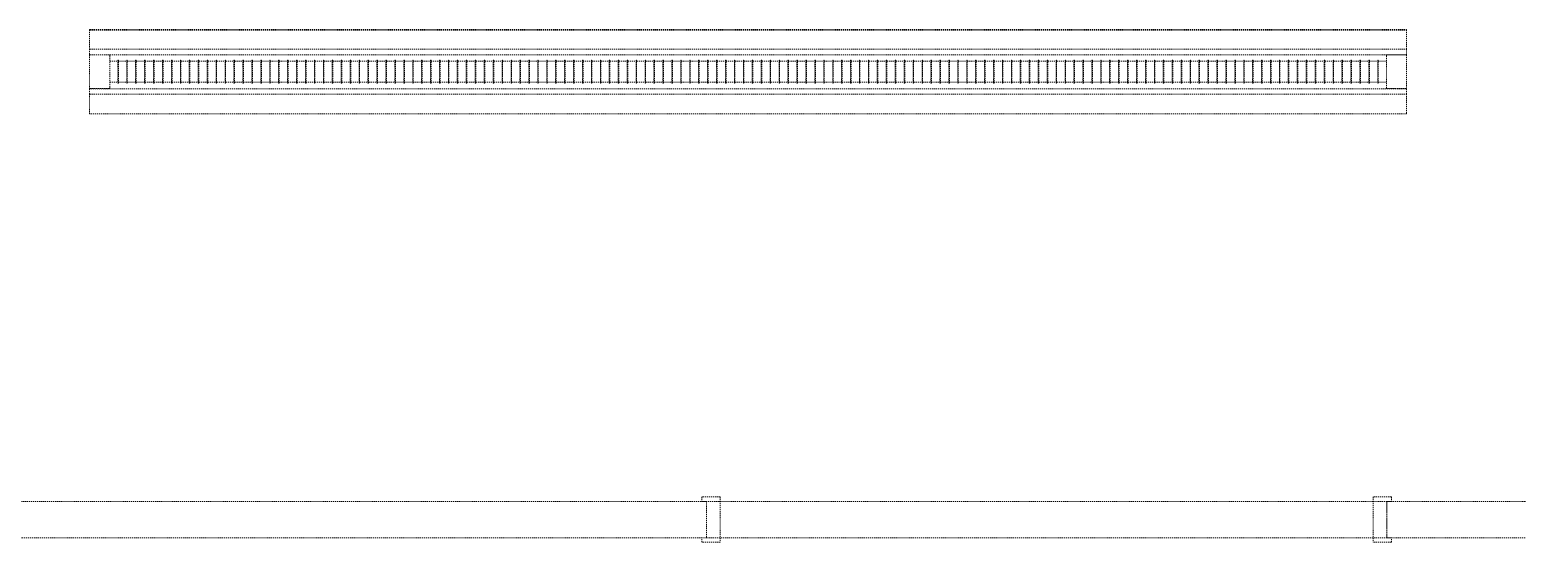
# Model space of a CAD drawing. Header units: inches. Extents: x -1263 to 2214, y -160 to 2229.
# Drawn here: x 838.9 to 1002.9, y 1427.8 to 1484.3 of the extents above; entities that cross this region are included whole.
import ezdxf

# ---------------------------------------------------------------- set-up
doc = ezdxf.new("R2010")
doc.units = ezdxf.units.IN
doc.header["$MEASUREMENT"] = 0
doc.linetypes.add('Demolished', pattern=[0.1875, 0.125, -0.0625])
for name, color, linetype, lineweight in [('A-DOOR', 31, 'Demolished', 9), ('A-DOOR-FRAM', 31, 'Demolished', 20), ('A-WALL', 113, 'Demolished', 9), ('E-LITE-EQPM', 33, 'Demolished', 9)]:
    doc.layers.add(name, color=color, linetype=linetype, lineweight=lineweight)

# ---------------------------------------------------------------- blocks, each defined once
blk = doc.blocks.new('Double Flush - Int-F-WDMF-72_ x 84_-4841454-6TH FLOOR RCP DEMO')
at = {"layer": 'A-DOOR-FRAM', "color": 250}
for p, q in [((-38, 2.5), (-36, 2.5)), ((-38, 2.5), (-38, 2)), ((-38, 2), (-37.5, 2)), ((-37.5, -2), (-37.5, 2)), ((-36, -2.5), (-36, 2.5)), ((36.000004, -2.5), (36.000004, 2.5)), ((36.000004, 2.5), (38.000004, 2.5)), ((37.500004, 2), (38.000004, 2)), ((37.500004, -2), (37.500004, 2)), ((38.000004, 2.5), (38.000004, 2)), ((-38, -2), (-37.5, -2)), ((-38, -2.5), (-38, -2)), ((-38, -2.5), (-36, -2.5)), ((36.000004, -2.5), (38.000004, -2.5)), ((37.500004, -2), (38.000004, -2)), ((38.000004, -2.5), (38.000004, -2))]:
    blk.add_line(p, q, dxfattribs=at)
blk = doc.blocks.new('L-Pendant-Axis-LT-Louver - L-Pendant-Axis-LT-Louver-V45-6TH FLOOR RCP DEMO')
at = {"layer": 'E-LITE-EQPM', "color": 7}
for p, q in [((72.59, 4.64), (-72.59, 4.64)), ((-72.59, 4.59), (-72.59, 4.64)), ((-72.59, 2.49), (-72.59, 4.59)), ((72.59, 4.64), (72.59, 4.59)), ((72.59, 4.59), (72.59, 2.49)), ((-72.59, 1.88), (-72.59, 2.49)), ((-72.59, 2.49), (72.59, 2.49)), ((72.59, 1.88), (-72.59, 1.88)), ((-72.59, -1.85), (-72.59, 1.85)), ((-72.59, 1.85), (-70.37, 1.85)), ((-70.37, 1.85), (-70.37, 1.8)), ((-70.37, 1.8), (-70.37, 1.83)), ((-70.37, 1.72), (-70.37, 1.8)), ((-70.37, 1.72), (-70.37, -1.72)), ((70.38, 1.8), (70.38, 1.85)), ((70.38, 1.85), (72.59, 1.85)), ((70.38, 1.83), (70.38, 1.8)), ((70.38, 1.8), (70.38, 1.72)), ((70.38, -1.72), (70.38, 1.72)), ((72.59, 2.49), (72.59, 1.88)), ((72.59, 1.85), (72.59, -1.85)), ((-70.37, 1.15), (-69.48, 1.15)), ((-69.48, -1.27), (-69.48, 1.27)), ((-69.41, 1.27), (-69.48, 1.27)), ((-69.41, 1.27), (-69.41, -1.27)), ((-69.41, 1.15), (-68.49, 1.15)), ((-68.49, -1.27), (-68.49, 1.27)), ((-68.43, 1.27), (-68.49, 1.27)), ((-68.43, 1.27), (-68.43, -1.27)), ((-68.43, 1.15), (-67.51, 1.15)), ((-67.51, -1.27), (-67.51, 1.27)), ((-67.44, 1.27), (-67.51, 1.27)), ((-67.44, 1.27), (-67.44, -1.27)), ((-67.44, 1.15), (-66.52, 1.15)), ((-66.52, -1.27), (-66.52, 1.27)), ((-66.46, 1.27), (-66.52, 1.27)), ((-66.46, 1.27), (-66.46, -1.27)), ((-66.46, 1.15), (-65.54, 1.15)), ((-65.54, -1.27), (-65.54, 1.27)), ((-65.47, 1.27), (-65.54, 1.27)), ((-65.47, 1.27), (-65.47, -1.27)), ((-65.47, 1.15), (-64.55, 1.15)), ((-64.55, -1.27), (-64.55, 1.27)), ((-64.49, 1.27), (-64.55, 1.27)), ((-64.49, 1.27), (-64.49, -1.27)), ((-64.49, 1.15), (-63.57, 1.15)), ((-63.57, -1.27), (-63.57, 1.27)), ((-63.5, 1.27), (-63.57, 1.27)), ((-63.5, 1.27), (-63.5, -1.27)), ((-63.5, 1.15), (-62.58, 1.15)), ((-62.58, -1.27), (-62.58, 1.27)), ((-62.52, 1.27), (-62.58, 1.27)), ((-62.52, 1.27), (-62.52, -1.27)), ((-62.52, 1.15), (-61.6, 1.15)), ((-61.6, -1.27), (-61.6, 1.27)), ((-61.53, 1.27), (-61.6, 1.27)), ((-61.53, 1.27), (-61.53, -1.27)), ((-61.53, 1.15), (-60.61, 1.15)), ((-60.61, -1.27), (-60.61, 1.27)), ((-60.55, 1.27), (-60.61, 1.27)), ((-60.55, 1.27), (-60.55, -1.27)), ((-60.55, 1.15), (-59.63, 1.15)), ((-59.63, -1.27), (-59.63, 1.27)), ((-59.56, 1.27), (-59.63, 1.27)), ((-59.56, 1.27), (-59.56, -1.27)), ((-59.56, 1.15), (-58.64, 1.15)), ((-58.64, -1.27), (-58.64, 1.27)), ((-58.58, 1.27), (-58.64, 1.27)), ((-58.58, 1.27), (-58.58, -1.27)), ((-58.58, 1.15), (-57.66, 1.15)), ((-57.66, -1.27), (-57.66, 1.27)), ((-57.59, 1.27), (-57.66, 1.27)), ((-57.59, 1.27), (-57.59, -1.27)), ((-57.59, 1.15), (-56.67, 1.15)), ((-56.67, -1.27), (-56.67, 1.27)), ((-56.61, 1.27), (-56.67, 1.27)), ((-56.61, 1.27), (-56.61, -1.27)), ((-56.61, 1.15), (-55.69, 1.15)), ((-55.69, -1.27), (-55.69, 1.27)), ((-55.62, 1.27), (-55.69, 1.27)), ((-55.62, 1.27), (-55.62, -1.27)), ((-55.62, 1.15), (-54.7, 1.15)), ((-54.7, -1.27), (-54.7, 1.27)), ((-54.64, 1.27), (-54.7, 1.27)), ((-54.64, 1.27), (-54.64, -1.27)), ((-54.64, 1.15), (-53.72, 1.15)), ((-53.72, -1.27), (-53.72, 1.27)), ((-53.65, 1.27), (-53.72, 1.27)), ((-53.65, 1.27), (-53.65, -1.27)), ((-53.65, 1.15), (-52.73, 1.15)), ((-52.73, -1.27), (-52.73, 1.27)), ((-52.67, 1.27), (-52.73, 1.27)), ((-52.67, 1.27), (-52.67, -1.27)), ((-52.67, 1.15), (-51.75, 1.15)), ((-51.75, -1.27), (-51.75, 1.27)), ((-51.68, 1.27), (-51.75, 1.27)), ((-51.68, 1.27), (-51.68, -1.27)), ((-51.68, 1.15), (-50.76, 1.15)), ((-50.76, -1.27), (-50.76, 1.27)), ((-50.7, 1.27), (-50.76, 1.27)), ((-50.7, 1.27), (-50.7, -1.27)), ((-50.7, 1.15), (-49.78, 1.15)), ((-49.78, -1.27), (-49.78, 1.27)), ((-49.71, 1.27), (-49.78, 1.27)), ((-49.71, 1.27), (-49.71, -1.27)), ((-49.71, 1.15), (-48.79, 1.15)), ((-48.79, -1.27), (-48.79, 1.27)), ((-48.73, 1.27), (-48.79, 1.27)), ((-48.73, 1.27), (-48.73, -1.27)), ((-48.73, 1.15), (-47.81, 1.15)), ((-47.81, -1.27), (-47.81, 1.27)), ((-47.74, 1.27), (-47.81, 1.27)), ((-47.74, 1.27), (-47.74, -1.27)), ((-47.74, 1.15), (-46.82, 1.15)), ((-46.82, -1.27), (-46.82, 1.27)), ((-46.76, 1.27), (-46.82, 1.27)), ((-46.76, 1.27), (-46.76, -1.27)), ((-46.76, 1.15), (-45.84, 1.15)), ((-45.84, -1.27), (-45.84, 1.27)), ((-45.77, 1.27), (-45.84, 1.27)), ((-45.77, 1.27), (-45.77, -1.27)), ((-45.77, 1.15), (-44.85, 1.15)), ((-44.85, -1.27), (-44.85, 1.27)), ((-44.79, 1.27), (-44.85, 1.27)), ((-44.79, 1.27), (-44.79, -1.27)), ((-44.79, 1.15), (-43.87, 1.15)), ((-43.87, -1.27), (-43.87, 1.27)), ((-43.8, 1.27), (-43.87, 1.27)), ((-43.8, 1.27), (-43.8, -1.27)), ((-43.8, 1.15), (-42.88, 1.15)), ((-42.88, -1.27), (-42.88, 1.27)), ((-42.82, 1.27), (-42.88, 1.27)), ((-42.82, 1.27), (-42.82, -1.27)), ((-42.82, 1.15), (-41.9, 1.15)), ((-41.9, -1.27), (-41.9, 1.27)), ((-41.83, 1.27), (-41.9, 1.27)), ((-41.83, 1.27), (-41.83, -1.27)), ((-41.83, 1.15), (-40.91, 1.15)), ((-40.91, -1.27), (-40.91, 1.27)), ((-40.85, 1.27), (-40.91, 1.27)), ((-40.85, 1.27), (-40.85, -1.27)), ((-40.85, 1.15), (-39.93, 1.15)), ((-39.93, -1.27), (-39.93, 1.27)), ((-39.86, 1.27), (-39.93, 1.27)), ((-39.86, 1.27), (-39.86, -1.27)), ((-39.85, 1.15), (-38.94, 1.15)), ((-38.94, -1.27), (-38.94, 1.27)), ((-38.88, 1.27), (-38.94, 1.27)), ((-38.88, 1.27), (-38.88, -1.27)), ((-38.88, 1.15), (-37.96, 1.15)), ((-37.96, -1.27), (-37.96, 1.27)), ((-37.89, 1.27), (-37.96, 1.27)), ((-37.89, 1.27), (-37.89, -1.27)), ((-37.89, 1.15), (-36.97, 1.15)), ((-36.97, -1.27), (-36.97, 1.27)), ((-36.91, 1.27), (-36.97, 1.27)), ((-36.91, 1.27), (-36.91, -1.27)), ((-36.91, 1.15), (-35.99, 1.15)), ((-35.99, -1.27), (-35.99, 1.27)), ((-35.92, 1.27), (-35.99, 1.27)), ((-35.92, 1.27), (-35.92, -1.27)), ((-35.92, 1.15), (-35, 1.15)), ((-35, -1.27), (-35, 1.27)), ((-34.94, 1.27), (-35, 1.27)), ((-34.94, 1.27), (-34.94, -1.27)), ((-34.94, 1.15), (-34.02, 1.15)), ((-34.02, -1.27), (-34.02, 1.27)), ((-33.95, 1.27), (-34.02, 1.27)), ((-33.95, 1.27), (-33.95, -1.27)), ((-33.95, 1.15), (-33.03, 1.15)), ((-33.03, -1.27), (-33.03, 1.27)), ((-32.97, 1.27), (-33.03, 1.27)), ((-32.97, 1.27), (-32.97, -1.27)), ((-32.97, 1.15), (-32.05, 1.15)), ((-32.05, -1.27), (-32.05, 1.27)), ((-31.98, 1.27), (-32.05, 1.27)), ((-31.98, 1.27), (-31.98, -1.27)), ((-31.98, 1.15), (-31.06, 1.15)), ((-31.06, -1.27), (-31.06, 1.27)), ((-31, 1.27), (-31.06, 1.27)), ((-31, 1.27), (-31, -1.27)), ((-31, 1.15), (-30.07, 1.15)), ((-30.07, -1.27), (-30.07, 1.27)), ((-30.01, 1.27), (-30.07, 1.27)), ((-30.01, 1.27), (-30.01, -1.27)), ((-30.01, 1.15), (-29.09, 1.15)), ((-29.09, -1.27), (-29.09, 1.27)), ((-29.03, 1.27), (-29.09, 1.27)), ((-29.03, 1.27), (-29.03, -1.27)), ((-29.03, 1.15), (-28.1, 1.15)), ((-28.1, -1.27), (-28.1, 1.27)), ((-28.04, 1.27), (-28.1, 1.27)), ((-28.04, 1.27), (-28.04, -1.27)), ((-28.04, 1.15), (-27.12, 1.15)), ((-27.12, -1.27), (-27.12, 1.27)), ((-27.06, 1.27), (-27.12, 1.27)), ((-27.06, 1.27), (-27.06, -1.27)), ((-27.06, 1.15), (-26.13, 1.15)), ((-26.13, -1.27), (-26.13, 1.27)), ((-26.07, 1.27), (-26.13, 1.27)), ((-26.07, 1.27), (-26.07, -1.27)), ((-26.07, 1.15), (-25.15, 1.15)), ((-25.15, -1.27), (-25.15, 1.27)), ((-25.09, 1.27), (-25.15, 1.27)), ((-25.09, 1.27), (-25.09, -1.27)), ((-25.09, 1.15), (-24.16, 1.15)), ((-24.16, -1.27), (-24.16, 1.27)), ((-24.1, 1.27), (-24.16, 1.27)), ((-24.1, 1.27), (-24.1, -1.27)), ((-24.1, 1.15), (-23.18, 1.15)), ((-23.18, -1.27), (-23.18, 1.27)), ((-23.12, 1.27), (-23.18, 1.27)), ((-23.12, 1.27), (-23.12, -1.27)), ((-23.12, 1.15), (-22.19, 1.15)), ((-22.19, -1.27), (-22.19, 1.27)), ((-22.13, 1.27), (-22.19, 1.27)), ((-22.13, 1.27), (-22.13, -1.27)), ((-22.13, 1.15), (-21.21, 1.15)), ((-21.21, -1.27), (-21.21, 1.27)), ((-21.15, 1.27), (-21.21, 1.27)), ((-21.15, 1.27), (-21.15, -1.27)), ((-21.15, 1.15), (-20.22, 1.15)), ((-20.22, -1.27), (-20.22, 1.27)), ((-20.16, 1.27), (-20.22, 1.27)), ((-20.16, 1.27), (-20.16, -1.27)), ((-20.16, 1.15), (-19.24, 1.15)), ((-19.24, -1.27), (-19.24, 1.27)), ((-19.18, 1.27), (-19.24, 1.27)), ((-19.18, 1.27), (-19.18, -1.27)), ((-19.18, 1.15), (-18.25, 1.15)), ((-18.25, -1.27), (-18.25, 1.27)), ((-18.19, 1.27), (-18.25, 1.27)), ((-18.19, 1.27), (-18.19, -1.27)), ((-18.19, 1.15), (-17.27, 1.15)), ((-17.27, -1.27), (-17.27, 1.27)), ((-17.21, 1.27), (-17.27, 1.27)), ((-17.21, 1.27), (-17.21, -1.27)), ((-17.21, 1.15), (-16.28, 1.15)), ((-16.28, -1.27), (-16.28, 1.27)), ((-16.22, 1.27), (-16.28, 1.27)), ((-16.22, 1.27), (-16.22, -1.27)), ((-16.22, 1.15), (-15.3, 1.15)), ((-15.3, -1.27), (-15.3, 1.27)), ((-15.24, 1.27), (-15.3, 1.27)), ((-15.24, 1.27), (-15.24, -1.27)), ((-15.24, 1.15), (-14.31, 1.15)), ((-14.31, -1.27), (-14.31, 1.27)), ((-14.25, 1.27), (-14.31, 1.27)), ((-14.25, 1.27), (-14.25, -1.27)), ((-14.25, 1.15), (-13.33, 1.15)), ((-13.33, -1.27), (-13.33, 1.27)), ((-13.27, 1.27), (-13.33, 1.27)), ((-13.27, 1.27), (-13.27, -1.27)), ((-13.27, 1.15), (-12.34, 1.15)), ((-12.34, -1.27), (-12.34, 1.27)), ((-12.28, 1.27), (-12.34, 1.27)), ((-12.28, 1.27), (-12.28, -1.27)), ((-12.28, 1.15), (-11.36, 1.15)), ((-11.36, -1.27), (-11.36, 1.27)), ((-11.3, 1.27), (-11.36, 1.27)), ((-11.3, 1.27), (-11.3, -1.27)), ((-11.3, 1.15), (-10.37, 1.15)), ((-10.37, -1.27), (-10.37, 1.27)), ((-10.31, 1.27), (-10.37, 1.27)), ((-10.31, 1.27), (-10.31, -1.27)), ((-10.31, 1.15), (-9.39, 1.15)), ((-9.39, -1.27), (-9.39, 1.27)), ((-9.33, 1.27), (-9.39, 1.27)), ((-9.33, 1.27), (-9.33, -1.27)), ((-9.33, 1.15), (-8.4, 1.15)), ((-8.4, -1.27), (-8.4, 1.27)), ((-8.34, 1.27), (-8.4, 1.27)), ((-8.34, 1.27), (-8.34, -1.27)), ((-8.34, 1.15), (-7.42, 1.15)), ((-7.42, -1.27), (-7.42, 1.27)), ((-7.36, 1.27), (-7.42, 1.27)), ((-7.36, 1.27), (-7.36, -1.27)), ((-7.36, 1.15), (-6.43, 1.15)), ((-6.43, -1.27), (-6.43, 1.27)), ((-6.37, 1.27), (-6.43, 1.27)), ((-6.37, 1.27), (-6.37, -1.27)), ((-6.37, 1.15), (-5.45, 1.15)), ((-5.45, -1.27), (-5.45, 1.27)), ((-5.39, 1.27), (-5.45, 1.27)), ((-5.39, 1.27), (-5.39, -1.27)), ((-5.39, 1.15), (-4.46, 1.15)), ((-4.46, -1.27), (-4.46, 1.27)), ((-4.4, 1.27), (-4.46, 1.27)), ((-4.4, 1.27), (-4.4, -1.27)), ((-4.4, 1.15), (-3.48, 1.15)), ((-3.48, -1.27), (-3.48, 1.27)), ((-3.42, 1.27), (-3.48, 1.27)), ((-3.42, 1.27), (-3.42, -1.27)), ((-3.42, 1.15), (-2.49, 1.15)), ((-2.49, -1.27), (-2.49, 1.27)), ((-2.43, 1.27), (-2.49, 1.27)), ((-2.43, 1.27), (-2.43, -1.27)), ((-2.43, 1.15), (-1.51, 1.15)), ((-1.51, -1.27), (-1.51, 1.27)), ((-1.45, 1.27), (-1.51, 1.27)), ((-1.45, 1.27), (-1.45, -1.27)), ((-1.45, 1.15), (-0.52, 1.15)), ((-0.52, -1.27), (-0.52, 1.27)), ((-0.46, 1.27), (-0.52, 1.27)), ((-0.46, 1.27), (-0.46, -1.27)), ((-0.46, 1.15), (0.46, 1.15)), ((0.46, -1.27), (0.46, 1.27)), ((0.52, 1.27), (0.46, 1.27)), ((0.52, 1.27), (0.52, -1.27)), ((0.52, 1.15), (1.45, 1.15)), ((1.45, -1.27), (1.45, 1.27)), ((1.51, 1.27), (1.45, 1.27)), ((1.51, 1.27), (1.51, -1.27)), ((1.51, 1.15), (2.43, 1.15)), ((2.43, -1.27), (2.43, 1.27)), ((2.49, 1.27), (2.43, 1.27)), ((2.49, 1.27), (2.49, -1.27)), ((2.49, 1.15), (3.42, 1.15)), ((3.42, -1.27), (3.42, 1.27)), ((3.48, 1.27), (3.42, 1.27)), ((3.48, 1.27), (3.48, -1.27)), ((3.48, 1.15), (4.4, 1.15)), ((4.4, -1.27), (4.4, 1.27)), ((4.46, 1.27), (4.4, 1.27)), ((4.46, 1.27), (4.46, -1.27)), ((4.46, 1.15), (5.39, 1.15)), ((5.39, -1.27), (5.39, 1.27)), ((5.45, 1.27), (5.39, 1.27)), ((5.45, 1.27), (5.45, -1.27)), ((5.45, 1.15), (6.37, 1.15)), ((6.37, -1.27), (6.37, 1.27)), ((6.43, 1.27), (6.37, 1.27)), ((6.43, 1.27), (6.43, -1.27)), ((6.43, 1.15), (7.36, 1.15)), ((7.36, -1.27), (7.36, 1.27)), ((7.42, 1.27), (7.36, 1.27)), ((7.42, 1.27), (7.42, -1.27)), ((7.42, 1.15), (8.34, 1.15)), ((8.34, -1.27), (8.34, 1.27)), ((8.4, 1.27), (8.34, 1.27)), ((8.4, 1.27), (8.4, -1.27)), ((8.4, 1.15), (9.33, 1.15)), ((9.33, -1.27), (9.33, 1.27)), ((9.39, 1.27), (9.33, 1.27)), ((9.39, 1.27), (9.39, -1.27)), ((9.39, 1.15), (10.31, 1.15)), ((10.31, -1.27), (10.31, 1.27)), ((10.37, 1.27), (10.31, 1.27)), ((10.37, 1.27), (10.37, -1.27)), ((10.37, 1.15), (11.3, 1.15)), ((11.3, -1.27), (11.3, 1.27)), ((11.36, 1.27), (11.3, 1.27)), ((11.36, 1.27), (11.36, -1.27)), ((11.36, 1.15), (12.28, 1.15)), ((12.28, -1.27), (12.28, 1.27)), ((12.34, 1.27), (12.28, 1.27)), ((12.34, 1.27), (12.34, -1.27)), ((12.34, 1.15), (13.27, 1.15)), ((13.27, -1.27), (13.27, 1.27)), ((13.33, 1.27), (13.27, 1.27)), ((13.33, 1.27), (13.33, -1.27)), ((13.33, 1.15), (14.25, 1.15)), ((14.25, -1.27), (14.25, 1.27)), ((14.31, 1.27), (14.25, 1.27)), ((14.31, 1.27), (14.31, -1.27)), ((14.31, 1.15), (15.24, 1.15)), ((15.24, -1.27), (15.24, 1.27)), ((15.3, 1.27), (15.24, 1.27)), ((15.3, 1.27), (15.3, -1.27)), ((15.3, 1.15), (16.22, 1.15)), ((16.22, -1.27), (16.22, 1.27)), ((16.28, 1.27), (16.22, 1.27)), ((16.28, 1.27), (16.28, -1.27)), ((16.28, 1.15), (17.21, 1.15)), ((17.21, -1.27), (17.21, 1.27)), ((17.27, 1.27), (17.21, 1.27)), ((17.27, 1.27), (17.27, -1.27)), ((17.27, 1.15), (18.19, 1.15)), ((18.19, -1.27), (18.19, 1.27)), ((18.25, 1.27), (18.19, 1.27)), ((18.25, 1.27), (18.25, -1.27)), ((18.25, 1.15), (19.18, 1.15)), ((19.18, -1.27), (19.18, 1.27)), ((19.24, 1.27), (19.18, 1.27)), ((19.24, 1.27), (19.24, -1.27)), ((19.24, 1.15), (20.16, 1.15)), ((20.16, -1.27), (20.16, 1.27)), ((20.22, 1.27), (20.16, 1.27)), ((20.22, 1.27), (20.22, -1.27)), ((20.22, 1.15), (21.15, 1.15)), ((21.15, -1.27), (21.15, 1.27)), ((21.21, 1.27), (21.15, 1.27)), ((21.21, 1.27), (21.21, -1.27)), ((21.21, 1.15), (22.13, 1.15)), ((22.13, -1.27), (22.13, 1.27)), ((22.19, 1.27), (22.13, 1.27)), ((22.19, 1.27), (22.19, -1.27)), ((22.19, 1.15), (23.12, 1.15)), ((23.12, -1.27), (23.12, 1.27)), ((23.18, 1.27), (23.12, 1.27)), ((23.18, 1.27), (23.18, -1.27)), ((23.18, 1.15), (24.1, 1.15)), ((24.1, -1.27), (24.1, 1.27)), ((24.16, 1.27), (24.1, 1.27)), ((24.16, 1.27), (24.16, -1.27)), ((24.16, 1.15), (25.09, 1.15)), ((25.09, -1.27), (25.09, 1.27)), ((25.15, 1.27), (25.09, 1.27)), ((25.15, 1.27), (25.15, -1.27)), ((25.15, 1.15), (26.07, 1.15)), ((26.07, -1.27), (26.07, 1.27)), ((26.13, 1.27), (26.07, 1.27)), ((26.13, 1.27), (26.13, -1.27)), ((26.13, 1.15), (27.06, 1.15)), ((27.06, -1.27), (27.06, 1.27)), ((27.12, 1.27), (27.06, 1.27)), ((27.12, 1.27), (27.12, -1.27)), ((27.12, 1.15), (28.04, 1.15)), ((28.04, -1.27), (28.04, 1.27)), ((28.1, 1.27), (28.04, 1.27)), ((28.1, 1.27), (28.1, -1.27)), ((28.1, 1.15), (29.03, 1.15)), ((29.03, -1.27), (29.03, 1.27)), ((29.09, 1.27), (29.03, 1.27)), ((29.09, 1.27), (29.09, -1.27)), ((29.09, 1.15), (30.01, 1.15)), ((30.01, -1.27), (30.01, 1.27)), ((30.07, 1.27), (30.01, 1.27)), ((30.07, 1.27), (30.07, -1.27)), ((30.07, 1.15), (31, 1.15)), ((31, -1.27), (31, 1.27)), ((31.06, 1.27), (31, 1.27)), ((31.06, 1.27), (31.06, -1.27)), ((31.06, 1.15), (31.98, 1.15)), ((31.98, -1.27), (31.98, 1.27)), ((32.05, 1.27), (31.98, 1.27)), ((32.05, 1.27), (32.05, -1.27)), ((32.05, 1.15), (32.97, 1.15)), ((32.97, -1.27), (32.97, 1.27)), ((33.03, 1.27), (32.97, 1.27)), ((33.03, 1.27), (33.03, -1.27)), ((33.03, 1.15), (33.95, 1.15)), ((33.95, -1.27), (33.95, 1.27)), ((34.02, 1.27), (33.95, 1.27)), ((34.02, 1.27), (34.02, -1.27)), ((34.02, 1.15), (34.94, 1.15)), ((34.94, -1.27), (34.94, 1.27)), ((35, 1.27), (34.94, 1.27)), ((35, 1.27), (35, -1.27)), ((35, 1.15), (35.92, 1.15)), ((35.92, -1.27), (35.92, 1.27)), ((35.99, 1.27), (35.92, 1.27)), ((35.99, 1.27), (35.99, -1.27)), ((35.99, 1.15), (36.91, 1.15)), ((36.91, -1.27), (36.91, 1.27)), ((36.97, 1.27), (36.91, 1.27)), ((36.97, 1.27), (36.97, -1.27)), ((36.97, 1.15), (37.89, 1.15)), ((37.89, -1.27), (37.89, 1.27)), ((37.96, 1.27), (37.89, 1.27)), ((37.96, 1.27), (37.96, -1.27)), ((37.96, 1.15), (38.88, 1.15)), ((38.88, -1.27), (38.88, 1.27)), ((38.94, 1.27), (38.88, 1.27)), ((38.94, 1.27), (38.94, -1.27)), ((38.94, 1.15), (39.86, 1.15)), ((39.86, -1.27), (39.86, 1.27)), ((39.93, 1.27), (39.86, 1.27)), ((39.93, 1.27), (39.93, -1.27)), ((39.93, 1.15), (40.85, 1.15)), ((40.85, -1.27), (40.85, 1.27)), ((40.91, 1.27), (40.85, 1.27)), ((40.91, 1.27), (40.91, -1.27)), ((40.91, 1.15), (41.83, 1.15)), ((41.83, -1.27), (41.83, 1.27)), ((41.9, 1.27), (41.83, 1.27)), ((41.9, 1.27), (41.9, -1.27)), ((41.9, 1.15), (42.82, 1.15)), ((42.82, -1.27), (42.82, 1.27)), ((42.88, 1.27), (42.82, 1.27)), ((42.88, 1.27), (42.88, -1.27)), ((42.88, 1.15), (43.8, 1.15)), ((43.8, -1.27), (43.8, 1.27)), ((43.87, 1.27), (43.8, 1.27)), ((43.87, 1.27), (43.87, -1.27)), ((43.87, 1.15), (44.79, 1.15)), ((44.79, -1.27), (44.79, 1.27)), ((44.85, 1.27), (44.79, 1.27)), ((44.85, 1.27), (44.85, -1.27)), ((44.85, 1.15), (45.77, 1.15)), ((45.77, -1.27), (45.77, 1.27)), ((45.84, 1.27), (45.77, 1.27)), ((45.84, 1.27), (45.84, -1.27)), ((45.84, 1.15), (46.76, 1.15)), ((46.76, -1.27), (46.76, 1.27)), ((46.82, 1.27), (46.76, 1.27)), ((46.82, 1.27), (46.82, -1.27)), ((46.82, 1.15), (47.74, 1.15)), ((47.74, -1.27), (47.74, 1.27)), ((47.81, 1.27), (47.74, 1.27)), ((47.81, 1.27), (47.81, -1.27)), ((47.81, 1.15), (48.73, 1.15)), ((48.73, -1.27), (48.73, 1.27)), ((48.79, 1.27), (48.73, 1.27)), ((48.79, 1.27), (48.79, -1.27)), ((48.79, 1.15), (49.71, 1.15)), ((49.71, -1.27), (49.71, 1.27)), ((49.78, 1.27), (49.71, 1.27)), ((49.78, 1.27), (49.78, -1.27)), ((49.78, 1.15), (50.7, 1.15)), ((50.7, -1.27), (50.7, 1.27)), ((50.76, 1.27), (50.7, 1.27)), ((50.76, 1.27), (50.76, -1.27)), ((50.76, 1.15), (51.68, 1.15)), ((51.68, -1.27), (51.68, 1.27)), ((51.75, 1.27), (51.68, 1.27)), ((51.75, 1.27), (51.75, -1.27)), ((51.75, 1.15), (52.67, 1.15)), ((52.67, -1.27), (52.67, 1.27)), ((52.73, 1.27), (52.67, 1.27)), ((52.73, 1.27), (52.73, -1.27)), ((52.73, 1.15), (53.65, 1.15)), ((53.65, -1.27), (53.65, 1.27)), ((53.72, 1.27), (53.65, 1.27)), ((53.72, 1.27), (53.72, -1.27)), ((53.72, 1.15), (54.64, 1.15)), ((54.64, -1.27), (54.64, 1.27)), ((54.7, 1.27), (54.64, 1.27)), ((54.7, 1.27), (54.7, -1.27)), ((54.7, 1.15), (55.62, 1.15)), ((55.62, -1.27), (55.62, 1.27)), ((55.69, 1.27), (55.62, 1.27)), ((55.69, 1.27), (55.69, -1.27)), ((55.69, 1.15), (56.61, 1.15)), ((56.61, -1.27), (56.61, 1.27)), ((56.67, 1.27), (56.61, 1.27)), ((56.67, 1.27), (56.67, -1.27)), ((56.67, 1.15), (57.59, 1.15)), ((57.59, -1.27), (57.59, 1.27)), ((57.66, 1.27), (57.59, 1.27)), ((57.66, 1.27), (57.66, -1.27)), ((57.66, 1.15), (58.58, 1.15)), ((58.58, -1.27), (58.58, 1.27)), ((58.64, 1.27), (58.58, 1.27)), ((58.64, 1.27), (58.64, -1.27)), ((58.64, 1.15), (59.56, 1.15)), ((59.56, -1.27), (59.56, 1.27)), ((59.63, 1.27), (59.56, 1.27)), ((59.63, 1.27), (59.63, -1.27)), ((59.63, 1.15), (60.55, 1.15)), ((60.55, -1.27), (60.55, 1.27)), ((60.61, 1.27), (60.55, 1.27)), ((60.61, 1.27), (60.61, -1.27)), ((60.61, 1.15), (61.53, 1.15)), ((61.53, -1.27), (61.53, 1.27)), ((61.6, 1.27), (61.53, 1.27)), ((61.6, 1.27), (61.6, -1.27)), ((61.6, 1.15), (62.52, 1.15)), ((62.52, -1.27), (62.52, 1.27)), ((62.58, 1.27), (62.52, 1.27)), ((62.58, 1.27), (62.58, -1.27)), ((62.58, 1.15), (63.5, 1.15)), ((63.5, -1.27), (63.5, 1.27)), ((63.57, 1.27), (63.5, 1.27)), ((63.57, 1.27), (63.57, -1.27)), ((63.57, 1.15), (64.49, 1.15)), ((64.49, -1.27), (64.49, 1.27)), ((64.55, 1.27), (64.49, 1.27)), ((64.55, 1.27), (64.55, -1.27)), ((64.55, 1.15), (65.47, 1.15)), ((65.47, -1.27), (65.47, 1.27)), ((65.54, 1.27), (65.47, 1.27)), ((65.54, 1.27), (65.54, -1.27)), ((65.54, 1.15), (66.46, 1.15)), ((66.46, -1.27), (66.46, 1.27)), ((66.52, 1.27), (66.46, 1.27)), ((66.52, 1.27), (66.52, -1.27)), ((66.52, 1.15), (67.44, 1.15)), ((67.44, -1.27), (67.44, 1.27)), ((67.51, 1.27), (67.44, 1.27)), ((67.51, 1.27), (67.51, -1.27)), ((67.51, 1.15), (68.43, 1.15)), ((68.43, -1.27), (68.43, 1.27)), ((68.49, 1.27), (68.43, 1.27)), ((68.49, 1.27), (68.49, -1.27)), ((68.49, 1.15), (69.41, 1.15)), ((69.41, -1.27), (69.41, 1.27)), ((69.48, 1.27), (69.41, 1.27)), ((69.48, 1.27), (69.48, -1.27)), ((69.48, 1.15), (70.38, 1.15)), ((-70.37, -1.15), (-69.48, -1.15)), ((-69.48, -1.27), (-69.41, -1.27)), ((-69.41, -1.15), (-68.49, -1.15)), ((-68.49, -1.27), (-68.43, -1.27)), ((-68.43, -1.15), (-67.51, -1.15)), ((-67.51, -1.27), (-67.44, -1.27)), ((-67.44, -1.15), (-66.52, -1.15)), ((-66.52, -1.27), (-66.46, -1.27)), ((-66.46, -1.15), (-65.54, -1.15)), ((-65.54, -1.27), (-65.47, -1.27)), ((-65.47, -1.15), (-64.55, -1.15)), ((-64.55, -1.27), (-64.49, -1.27)), ((-64.49, -1.15), (-63.57, -1.15)), ((-63.57, -1.27), (-63.5, -1.27)), ((-63.5, -1.15), (-62.58, -1.15)), ((-62.58, -1.27), (-62.52, -1.27)), ((-62.52, -1.15), (-61.6, -1.15)), ((-61.6, -1.27), (-61.53, -1.27)), ((-61.53, -1.15), (-60.61, -1.15)), ((-60.61, -1.27), (-60.55, -1.27)), ((-60.55, -1.15), (-59.63, -1.15)), ((-59.63, -1.27), (-59.56, -1.27)), ((-59.56, -1.15), (-58.64, -1.15)), ((-58.64, -1.27), (-58.58, -1.27)), ((-58.58, -1.15), (-57.66, -1.15)), ((-57.66, -1.27), (-57.59, -1.27)), ((-57.59, -1.15), (-56.67, -1.15)), ((-56.67, -1.27), (-56.61, -1.27)), ((-56.61, -1.15), (-55.69, -1.15)), ((-55.69, -1.27), (-55.62, -1.27)), ((-55.62, -1.15), (-54.7, -1.15)), ((-54.7, -1.27), (-54.64, -1.27)), ((-54.64, -1.15), (-53.72, -1.15)), ((-53.72, -1.27), (-53.65, -1.27)), ((-53.65, -1.15), (-52.73, -1.15)), ((-52.73, -1.27), (-52.67, -1.27)), ((-52.67, -1.15), (-51.75, -1.15)), ((-51.75, -1.27), (-51.68, -1.27)), ((-51.68, -1.15), (-50.76, -1.15)), ((-50.76, -1.27), (-50.7, -1.27)), ((-50.7, -1.15), (-49.78, -1.15)), ((-49.78, -1.27), (-49.71, -1.27)), ((-49.71, -1.15), (-48.79, -1.15)), ((-48.79, -1.27), (-48.73, -1.27)), ((-48.73, -1.15), (-47.81, -1.15)), ((-47.81, -1.27), (-47.74, -1.27)), ((-47.74, -1.15), (-46.82, -1.15)), ((-46.82, -1.27), (-46.76, -1.27)), ((-46.76, -1.15), (-45.84, -1.15)), ((-45.84, -1.27), (-45.77, -1.27)), ((-45.77, -1.15), (-44.85, -1.15)), ((-44.85, -1.27), (-44.79, -1.27)), ((-44.79, -1.15), (-43.87, -1.15)), ((-43.87, -1.27), (-43.8, -1.27)), ((-43.8, -1.15), (-42.88, -1.15)), ((-42.88, -1.27), (-42.82, -1.27)), ((-42.82, -1.15), (-41.9, -1.15)), ((-41.9, -1.27), (-41.83, -1.27)), ((-41.83, -1.15), (-40.91, -1.15)), ((-40.91, -1.27), (-40.85, -1.27)), ((-40.85, -1.15), (-39.93, -1.15)), ((-39.93, -1.27), (-39.86, -1.27)), ((-39.85, -1.15), (-38.94, -1.15)), ((-38.94, -1.27), (-38.88, -1.27)), ((-38.88, -1.15), (-37.96, -1.15)), ((-37.96, -1.27), (-37.89, -1.27)), ((-37.89, -1.15), (-36.97, -1.15)), ((-36.97, -1.27), (-36.91, -1.27)), ((-36.91, -1.15), (-35.99, -1.15)), ((-35.99, -1.27), (-35.92, -1.27)), ((-35.92, -1.15), (-35, -1.15)), ((-35, -1.27), (-34.94, -1.27)), ((-34.94, -1.15), (-34.02, -1.15)), ((-34.02, -1.27), (-33.95, -1.27)), ((-33.95, -1.15), (-33.03, -1.15)), ((-33.03, -1.27), (-32.97, -1.27)), ((-32.97, -1.15), (-32.05, -1.15)), ((-32.05, -1.27), (-31.98, -1.27)), ((-31.98, -1.15), (-31.06, -1.15)), ((-31.06, -1.27), (-31, -1.27)), ((-31, -1.15), (-30.07, -1.15)), ((-30.07, -1.27), (-30.01, -1.27)), ((-30.01, -1.15), (-29.09, -1.15)), ((-29.09, -1.27), (-29.03, -1.27)), ((-29.03, -1.15), (-28.1, -1.15)), ((-28.1, -1.27), (-28.04, -1.27)), ((-28.04, -1.15), (-27.12, -1.15)), ((-27.12, -1.27), (-27.06, -1.27)), ((-27.06, -1.15), (-26.13, -1.15)), ((-26.13, -1.27), (-26.07, -1.27)), ((-26.07, -1.15), (-25.15, -1.15)), ((-25.15, -1.27), (-25.09, -1.27)), ((-25.09, -1.15), (-24.16, -1.15)), ((-24.16, -1.27), (-24.1, -1.27)), ((-24.1, -1.15), (-23.18, -1.15)), ((-23.18, -1.27), (-23.12, -1.27)), ((-23.12, -1.15), (-22.19, -1.15)), ((-22.19, -1.27), (-22.13, -1.27)), ((-22.13, -1.15), (-21.21, -1.15)), ((-21.21, -1.27), (-21.15, -1.27)), ((-21.15, -1.15), (-20.22, -1.15)), ((-20.22, -1.27), (-20.16, -1.27)), ((-20.16, -1.15), (-19.24, -1.15)), ((-19.24, -1.27), (-19.18, -1.27)), ((-19.18, -1.15), (-18.25, -1.15)), ((-18.25, -1.27), (-18.19, -1.27)), ((-18.19, -1.15), (-17.27, -1.15)), ((-17.27, -1.27), (-17.21, -1.27)), ((-17.21, -1.15), (-16.28, -1.15)), ((-16.28, -1.27), (-16.22, -1.27)), ((-16.22, -1.15), (-15.3, -1.15)), ((-15.3, -1.27), (-15.24, -1.27)), ((-15.24, -1.15), (-14.31, -1.15)), ((-14.31, -1.27), (-14.25, -1.27)), ((-14.25, -1.15), (-13.33, -1.15)), ((-13.33, -1.27), (-13.27, -1.27)), ((-13.27, -1.15), (-12.34, -1.15)), ((-12.34, -1.27), (-12.28, -1.27)), ((-12.28, -1.15), (-11.36, -1.15)), ((-11.36, -1.27), (-11.3, -1.27)), ((-11.3, -1.15), (-10.37, -1.15)), ((-10.37, -1.27), (-10.31, -1.27)), ((-10.31, -1.15), (-9.39, -1.15)), ((-9.39, -1.27), (-9.33, -1.27)), ((-9.33, -1.15), (-8.4, -1.15)), ((-8.4, -1.27), (-8.34, -1.27)), ((-8.34, -1.15), (-7.42, -1.15)), ((-7.42, -1.27), (-7.36, -1.27)), ((-7.36, -1.15), (-6.43, -1.15)), ((-6.43, -1.27), (-6.37, -1.27)), ((-6.37, -1.15), (-5.45, -1.15)), ((-5.45, -1.27), (-5.39, -1.27)), ((-5.39, -1.15), (-4.46, -1.15)), ((-4.46, -1.27), (-4.4, -1.27)), ((-4.4, -1.15), (-3.48, -1.15)), ((-3.48, -1.27), (-3.42, -1.27)), ((-3.42, -1.15), (-2.49, -1.15)), ((-2.49, -1.27), (-2.43, -1.27)), ((-2.43, -1.15), (-1.51, -1.15)), ((-1.51, -1.27), (-1.45, -1.27)), ((-1.45, -1.15), (-0.52, -1.15)), ((-0.52, -1.27), (-0.46, -1.27)), ((-0.46, -1.15), (0.46, -1.15)), ((0.46, -1.27), (0.52, -1.27)), ((0.52, -1.15), (1.45, -1.15)), ((1.45, -1.27), (1.51, -1.27)), ((1.51, -1.15), (2.43, -1.15)), ((2.43, -1.27), (2.49, -1.27)), ((2.49, -1.15), (3.42, -1.15)), ((3.42, -1.27), (3.48, -1.27)), ((3.48, -1.15), (4.4, -1.15)), ((4.4, -1.27), (4.46, -1.27)), ((4.46, -1.15), (5.39, -1.15)), ((5.39, -1.27), (5.45, -1.27)), ((5.45, -1.15), (6.37, -1.15)), ((6.37, -1.27), (6.43, -1.27)), ((6.43, -1.15), (7.36, -1.15)), ((7.36, -1.27), (7.42, -1.27)), ((7.42, -1.15), (8.34, -1.15)), ((8.34, -1.27), (8.4, -1.27)), ((8.4, -1.15), (9.33, -1.15)), ((9.33, -1.27), (9.39, -1.27)), ((9.39, -1.15), (10.31, -1.15)), ((10.31, -1.27), (10.37, -1.27)), ((10.37, -1.15), (11.3, -1.15)), ((11.3, -1.27), (11.36, -1.27)), ((11.36, -1.15), (12.28, -1.15)), ((12.28, -1.27), (12.34, -1.27)), ((12.34, -1.15), (13.27, -1.15)), ((13.27, -1.27), (13.33, -1.27)), ((13.33, -1.15), (14.25, -1.15)), ((14.25, -1.27), (14.31, -1.27)), ((14.31, -1.15), (15.24, -1.15)), ((15.24, -1.27), (15.3, -1.27)), ((15.3, -1.15), (16.22, -1.15)), ((16.22, -1.27), (16.28, -1.27)), ((16.28, -1.15), (17.21, -1.15)), ((17.21, -1.27), (17.27, -1.27)), ((17.27, -1.15), (18.19, -1.15)), ((18.19, -1.27), (18.25, -1.27)), ((18.25, -1.15), (19.18, -1.15)), ((19.18, -1.27), (19.24, -1.27)), ((19.24, -1.15), (20.16, -1.15)), ((20.16, -1.27), (20.22, -1.27)), ((20.22, -1.15), (21.15, -1.15)), ((21.15, -1.27), (21.21, -1.27)), ((21.21, -1.15), (22.13, -1.15)), ((22.13, -1.27), (22.19, -1.27)), ((22.19, -1.15), (23.12, -1.15)), ((23.12, -1.27), (23.18, -1.27)), ((23.18, -1.15), (24.1, -1.15)), ((24.1, -1.27), (24.16, -1.27)), ((24.16, -1.15), (25.09, -1.15)), ((25.09, -1.27), (25.15, -1.27)), ((25.15, -1.15), (26.07, -1.15)), ((26.07, -1.27), (26.13, -1.27)), ((26.13, -1.15), (27.06, -1.15)), ((27.06, -1.27), (27.12, -1.27)), ((27.12, -1.15), (28.04, -1.15)), ((28.04, -1.27), (28.1, -1.27)), ((28.1, -1.15), (29.03, -1.15)), ((29.03, -1.27), (29.09, -1.27)), ((29.09, -1.15), (30.01, -1.15)), ((30.01, -1.27), (30.07, -1.27)), ((30.07, -1.15), (31, -1.15)), ((31, -1.27), (31.06, -1.27)), ((31.06, -1.15), (31.98, -1.15)), ((31.98, -1.27), (32.05, -1.27)), ((32.05, -1.15), (32.97, -1.15)), ((32.97, -1.27), (33.03, -1.27)), ((33.03, -1.15), (33.95, -1.15)), ((33.95, -1.27), (34.02, -1.27)), ((34.02, -1.15), (34.94, -1.15)), ((34.94, -1.27), (35, -1.27)), ((35, -1.15), (35.92, -1.15)), ((35.92, -1.27), (35.99, -1.27)), ((35.99, -1.15), (36.91, -1.15)), ((36.91, -1.27), (36.97, -1.27)), ((36.97, -1.15), (37.89, -1.15)), ((37.89, -1.27), (37.96, -1.27)), ((37.96, -1.15), (38.88, -1.15)), ((38.88, -1.27), (38.94, -1.27)), ((38.94, -1.15), (39.86, -1.15)), ((39.86, -1.27), (39.93, -1.27)), ((39.93, -1.15), (40.85, -1.15)), ((40.85, -1.27), (40.91, -1.27)), ((40.91, -1.15), (41.83, -1.15)), ((41.83, -1.27), (41.9, -1.27)), ((41.9, -1.15), (42.82, -1.15)), ((42.82, -1.27), (42.88, -1.27)), ((42.88, -1.15), (43.8, -1.15)), ((43.8, -1.27), (43.87, -1.27)), ((43.87, -1.15), (44.79, -1.15)), ((44.79, -1.27), (44.85, -1.27)), ((44.85, -1.15), (45.77, -1.15)), ((45.77, -1.27), (45.84, -1.27)), ((45.84, -1.15), (46.76, -1.15)), ((46.76, -1.27), (46.82, -1.27)), ((46.82, -1.15), (47.74, -1.15)), ((47.74, -1.27), (47.81, -1.27)), ((47.81, -1.15), (48.73, -1.15)), ((48.73, -1.27), (48.79, -1.27)), ((48.79, -1.15), (49.71, -1.15)), ((49.71, -1.27), (49.78, -1.27)), ((49.78, -1.15), (50.7, -1.15)), ((50.7, -1.27), (50.76, -1.27)), ((50.76, -1.15), (51.68, -1.15)), ((51.68, -1.27), (51.75, -1.27)), ((51.75, -1.15), (52.67, -1.15)), ((52.67, -1.27), (52.73, -1.27)), ((52.73, -1.15), (53.65, -1.15)), ((53.65, -1.27), (53.72, -1.27)), ((53.72, -1.15), (54.64, -1.15)), ((54.64, -1.27), (54.7, -1.27)), ((54.7, -1.15), (55.62, -1.15)), ((55.62, -1.27), (55.69, -1.27)), ((55.69, -1.15), (56.61, -1.15)), ((56.61, -1.27), (56.67, -1.27)), ((56.67, -1.15), (57.59, -1.15)), ((57.59, -1.27), (57.66, -1.27)), ((57.66, -1.15), (58.58, -1.15)), ((58.58, -1.27), (58.64, -1.27)), ((58.64, -1.15), (59.56, -1.15)), ((59.56, -1.27), (59.63, -1.27)), ((59.63, -1.15), (60.55, -1.15)), ((60.55, -1.27), (60.61, -1.27)), ((60.61, -1.15), (61.53, -1.15)), ((61.53, -1.27), (61.6, -1.27)), ((61.6, -1.15), (62.52, -1.15)), ((62.52, -1.27), (62.58, -1.27)), ((62.58, -1.15), (63.5, -1.15)), ((63.5, -1.27), (63.57, -1.27)), ((63.57, -1.15), (64.49, -1.15)), ((64.49, -1.27), (64.55, -1.27)), ((64.55, -1.15), (65.47, -1.15)), ((65.47, -1.27), (65.54, -1.27)), ((65.54, -1.15), (66.46, -1.15)), ((66.46, -1.27), (66.52, -1.27)), ((66.52, -1.15), (67.44, -1.15)), ((67.44, -1.27), (67.51, -1.27)), ((67.51, -1.15), (68.43, -1.15)), ((68.43, -1.27), (68.49, -1.27)), ((68.49, -1.15), (69.41, -1.15)), ((69.41, -1.27), (69.48, -1.27)), ((69.48, -1.15), (70.38, -1.15)), ((-72.59, -1.85), (-70.37, -1.85)), ((-72.59, -2.49), (-72.59, -1.88)), ((-72.59, -1.88), (72.59, -1.88)), ((-72.59, -4.6), (-72.59, -2.49)), ((-72.59, -2.49), (72.59, -2.49)), ((-70.37, -1.8), (-70.37, -1.72)), ((-70.37, -1.8), (-70.37, -1.85)), ((-70.37, -1.83), (-70.37, -1.8)), ((70.38, -1.72), (70.38, -1.8)), ((70.38, -1.85), (70.38, -1.8)), ((70.38, -1.8), (70.38, -1.83)), ((70.38, -1.85), (72.59, -1.85)), ((72.59, -1.88), (72.59, -2.49)), ((72.59, -2.49), (72.59, -4.6)), ((-72.59, -4.64), (-72.59, -4.6)), ((-72.59, -4.6), (72.59, -4.6)), ((-72.59, -4.64), (72.59, -4.64)), ((72.59, -4.6), (72.59, -4.64))]:
    blk.add_line(p, q, dxfattribs=at)

msp = doc.modelspace()

# ---------------------------------------------------------------- linework, layer by layer
at = {"layer": 'A-WALL', "color": 250, "lineweight": 20}
for p, q in [((821.05, 1432.28), (913.55, 1432.28)), ((913.55, 1432.28), (913.55, 1428.28)), ((988.55, 1432.28), (1028.11, 1432.28)), ((988.55, 1428.28), (988.55, 1432.28)), ((913.55, 1428.28), (689.04, 1428.28)), ((1028.11, 1428.28), (988.55, 1428.28))]:
    msp.add_line(p, q, dxfattribs=at)
at = {"layer": 'A-WALL', "color": 7}
for p, q in [((988.55, 1432.28), (913.55, 1432.28)), ((913.55, 1428.28), (988.55, 1428.28))]:
    msp.add_line(p, q, dxfattribs=at)

# ---------------------------------------------------------------- block references
at = {"layer": 'A-DOOR', "color": 7, "rotation": 180}
msp.add_blockref('Double Flush - Int-F-WDMF-72_ x 84_-4841454-6TH FLOOR RCP DEMO', (951.05, 1430.28), dxfattribs=at)
at = {"layer": 'E-LITE-EQPM', "color": 7, "extrusion": (0, 0, -1), "rotation": 180}
msp.add_blockref('L-Pendant-Axis-LT-Louver - L-Pendant-Axis-LT-Louver-V45-6TH FLOOR RCP DEMO', (-918.13, 1479.69), dxfattribs=at)

doc.saveas('drawing.dxf')
